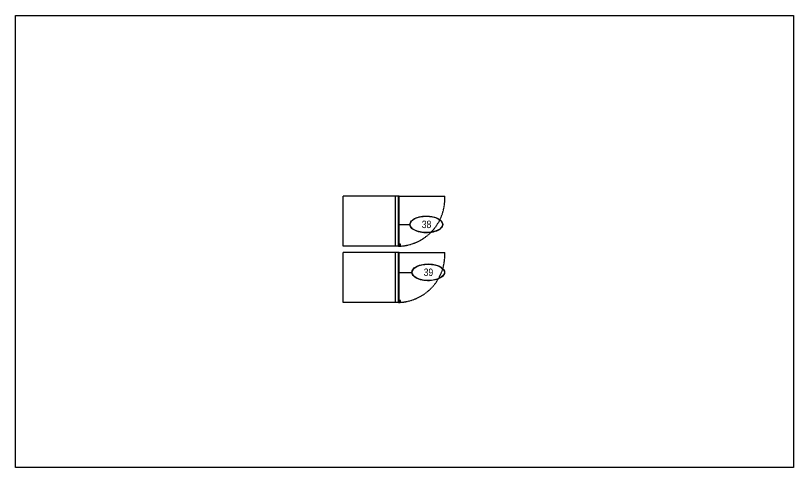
# Model space of a CAD drawing. Extents: x 1854 to 13881, y 653 to 2008.
# Drawn here: x 1853.8 to 2273, y 978.4 to 1222.3 of the extents above; entities that cross this region are included whole.
import ezdxf
from ezdxf import colors
from ezdxf.entities.mleader import LeaderData, LeaderLine
from ezdxf.enums import TextEntityAlignment as Align
from ezdxf.math import Vec2, Vec3

# ---------------------------------------------------------------- set-up
doc = ezdxf.new("R2010")
doc.units = 0
doc.header["$LTSCALE"] = 0.5
doc.header["$MEASUREMENT"] = 0
doc.linetypes.add('DASHED', pattern=[0.75, 0.5, -0.25])
for name, color, linetype in [('200', 8, 'Continuous'), ('204', 8, 'Continuous'), ('206-KCL-DS', 8, 'DASHED'), ('FS-EQPLAN', 8, 'Continuous'), ('FS-EQUIP', 8, 'Continuous')]:
    doc.layers.add(name, color=color, linetype=linetype)
doc.layers.add('FS-VIEWPORT', color=8, linetype='Continuous', plot=False)
doc.styles.get("Standard").update_dxf_attribs({"font": 'technic_.ttf', "height": 5})

# ---------------------------------------------------------------- blocks, each defined once
blk = doc.blocks.new('TFAZ03P')
at = {"layer": '200'}
for p, q in [((0, 0), (27, 0)), ((0, -30.25), (0, 0)), ((27, -30.25), (27, 0)), ((0, -30.25), (27, -30.25)), ((0.37, -30.91), (0.37, -30.25)), ((0.37, -30.91), (1.12, -30.91)), ((1.12, -30.91), (1.12, -30.25))]:
    blk.add_line(p, q, dxfattribs=at)
at = {"layer": '204'}
for p, q in [((0, -28.25), (27, -28.25)), ((0, -29.75), (27, -29.75))]:
    blk.add_line(p, q, dxfattribs=at)
at = {"layer": '206-KCL-DS'}
blk.add_line((27, -29.75), (27, -54.75), dxfattribs=at)
blk.add_arc((25.59, -29.2), 25.59, 181.239, 273.1528, dxfattribs=at)
blk = doc.blocks.new('ITEM NUMBER')
at = {"layer": 'FS-EQPLAN', "linetype": 'Continuous', "transparency": 16777216}
blk.add_ellipse((-0.26, 0.57), major_axis=(-8.71, 0), ratio=0.506427, dxfattribs=at)
blk.add_open_spline([(-9.07, 0.57), (-9.07, 0.19), (-8.97, -0.19), (-8.44, -1.25), (-7.78, -1.89), (-5.97, -2.94), (-4.83, -3.35), (-2.3, -3.87), (-0.92, -3.98), (1.81, -3.87), (3.14, -3.65), (5.47, -2.93), (6.47, -2.43), (7.81, -1.33), (8.23, -0.77), (8.59, 0.31), (8.59, 0.82), (8.27, 1.8), (7.96, 2.27), (7.06, 3.14), (6.47, 3.53), (5.09, 4.19), (4.29, 4.47), (2.57, 4.87), (1.64, 5), (-0.62, 5.13), (-1.97, 5.05), (-4.47, 4.59), (-5.62, 4.22), (-7.48, 3.25), (-8.2, 2.65), (-8.91, 1.54), (-9.07, 1.06), (-9.07, 0.57)], degree=3, knots=[0, 0, 0, 0, 0.249186, 0.249186, 0.71657, 0.71657, 1.183954, 1.183954, 1.651338, 1.651338, 2.118721, 2.118721, 2.586105, 2.586105, 2.978476, 2.978476, 3.303272, 3.303272, 3.628068, 3.628068, 3.952865, 3.952865, 4.277661, 4.277661, 4.602457, 4.602457, 5.05749, 5.05749, 5.512523, 5.512523, 5.967556, 5.967556, 6.283185, 6.283185, 6.283185, 6.283185], dxfattribs=at)
blk.add_attdef('NUM', text='', height=4, dxfattribs=at).set_placement((-0.15, 0.61), align=Align.MIDDLE_CENTER)
blk = doc.blocks.new('_None')

msp = doc.modelspace()

# ---------------------------------------------------------------- linework, layer by layer
at = {"layer": 'FS-VIEWPORT'}
msp.add_lwpolyline([(1853.79, 1222.26), (2273.03, 1222.26), (2273.03, 978.39), (1853.79, 978.39)], close=True, dxfattribs=at)

# ---------------------------------------------------------------- block references
at = {"layer": 'FS-EQUIP', "rotation": 90}
for p in [(2030.35, 1097.76), (2030.35, 1067.44)]:
    msp.add_blockref('TFAZ03P', p, dxfattribs=at)

# ---------------------------------------------------------------- leaders
at = {"layer": 'FS-EQPLAN'}
ml = msp.add_multileader_block('Standard', dxfattribs=at)
ml.set_content('ITEM NUMBER', color=3)
ml.set_attribute('NUM', '38', width=0)
ml.set_leader_properties(color=8)
ml.set_arrow_properties(name='NONE')
ml.build(insert=Vec2(0, 0))
ml.multileader.update_dxf_attribs({"text_right_attachment_type": 6, "dogleg_length": 2, "arrow_head_size": 4.25})
ctx = ml.context
ctx.base_point, ctx.char_height, ctx.arrow_head_size, ctx.landing_gap_size, ctx.plane_origin = Vec3(2066.37, 1109.53), 5, 4.25, 0.09, Vec3(2060.6, 1109.53)
ctx.right_attachment = 6
notes = []
notes.append((ctx, [(0, (1, 1, 0), (2064.37, 1109.53), (1, 0), 2, [(0, [(2060.6, 1109.53)], 0, [])])]))
ctx.block.insert = Vec3(2075.44, 1108.96)
ml = msp.add_multileader_block('Standard', dxfattribs=at)
ml.set_content('ITEM NUMBER', color=3)
ml.set_attribute('NUM', '39', width=0)
ml.set_leader_properties(color=8)
ml.set_arrow_properties(name='NONE')
ml.build(insert=Vec2(0, 0))
ml.multileader.update_dxf_attribs({"text_right_attachment_type": 6, "dogleg_length": 2, "arrow_head_size": 4.25})
ctx = ml.context
ctx.base_point, ctx.char_height, ctx.arrow_head_size, ctx.landing_gap_size, ctx.plane_origin = Vec3(2067.41, 1083.68), 5, 4.25, 0.09, Vec3(2060.6, 1083.68)
ctx.right_attachment = 6
notes.append((ctx, [(0, (1, 1, 0), (2065.41, 1083.68), (1, 0), 2, [(0, [(2060.6, 1083.68)], 0, [])])]))
ctx.block.insert = Vec3(2076.47, 1083.11)
for ctx, leaders in notes:
    for number, flags, end, landing, length, lines in leaders:
        leader = LeaderData()
        leader.index, (leader.has_last_leader_line, leader.has_dogleg_vector, leader.attachment_direction) = number, flags
        leader.last_leader_point, leader.dogleg_vector, leader.dogleg_length = Vec3(end), Vec3(landing), length
        for number, points, colour, breaks in lines:
            line = LeaderLine()
            line.index, line.vertices, line.color, line.breaks = number, Vec3.list(points), colors.encode_raw_color(colour), breaks
            leader.lines.append(line)
        ctx.leaders.append(leader)

doc.saveas('drawing.dxf')
